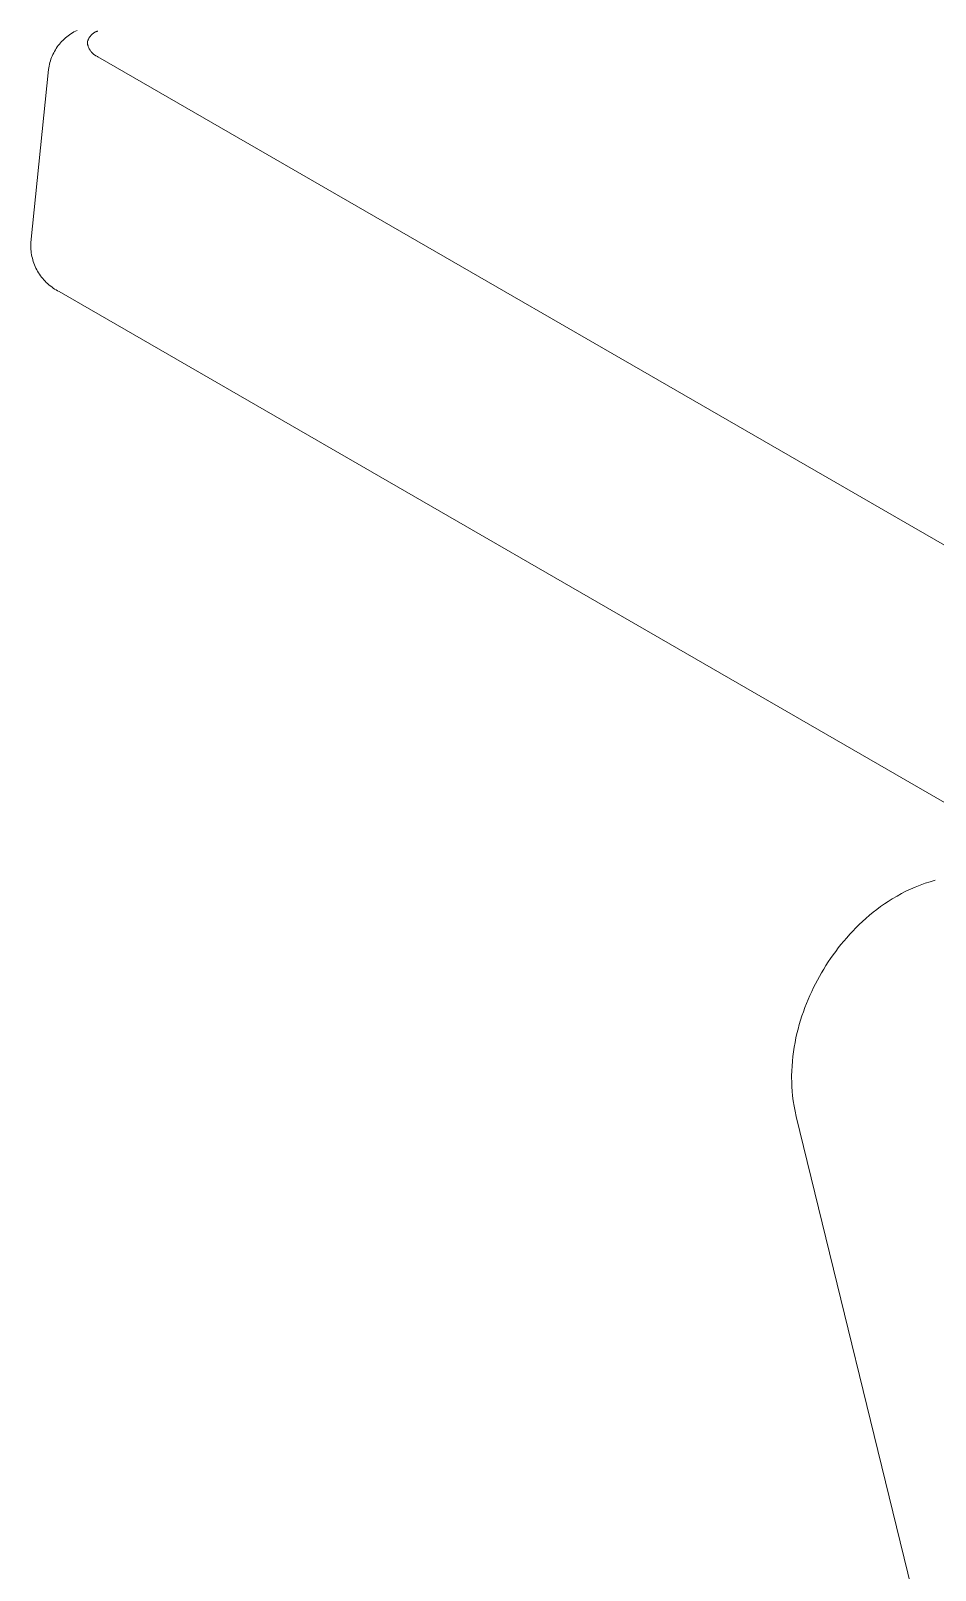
# Model space of a CAD drawing. Header units: millimetres. Extents: x -67 to 4862, y -244 to 3199.
# Drawn here: x 3191.6 to 3294.1, y 1529.5 to 1704.1 of the extents above; entities that cross this region are included whole.
import ezdxf

# ---------------------------------------------------------------- set-up
doc = ezdxf.new("R2010")
doc.units = ezdxf.units.MM
doc.layers.add('ZANO_R', color=7, linetype='Continuous', lineweight=0)

msp = doc.modelspace()

# ---------------------------------------------------------------- linework, layer by layer
at = {"layer": 'ZANO_R'}
for p, q in [((3196.3, 1703.83), (3196.47, 1703.93)), ((3196.47, 1703.93), (3196.64, 1704.02)), ((3196.64, 1704.02), (3196.82, 1704.1)), ((3198.78, 1703.86), (3198.83, 1703.89)), ((3198.83, 1703.89), (3198.88, 1703.92)), ((3198.88, 1703.92), (3198.94, 1703.94)), ((3198.94, 1703.94), (3198.99, 1703.97)), ((3198.99, 1703.97), (3199.05, 1703.99)), ((3199.05, 1703.99), (3199.1, 1704.01)), ((3199.1, 1704.01), (3199.16, 1704.03)), ((3194.46, 1702.07), (3194.58, 1702.23)), ((3194.58, 1702.23), (3194.69, 1702.39)), ((3194.69, 1702.39), (3194.81, 1702.55)), ((3194.81, 1702.55), (3194.94, 1702.7)), ((3194.94, 1702.7), (3195.07, 1702.84)), ((3195.07, 1702.84), (3195.21, 1702.98)), ((3195.21, 1702.98), (3195.35, 1703.12)), ((3195.35, 1703.12), (3195.5, 1703.25)), ((3195.5, 1703.25), (3195.65, 1703.38)), ((3195.65, 1703.38), (3195.81, 1703.5)), ((3195.81, 1703.5), (3195.97, 1703.61)), ((3195.97, 1703.61), (3196.13, 1703.72)), ((3196.13, 1703.72), (3196.3, 1703.83)), ((3197.99, 1702.78), (3198, 1702.84)), ((3197.99, 1702.78), (3197.99, 1702.72)), ((3197.99, 1702.72), (3198, 1702.65)), ((3198, 1702.84), (3198.02, 1702.9)), ((3198, 1702.65), (3198.01, 1702.59)), ((3198.01, 1702.59), (3198.02, 1702.52)), ((3198.02, 1702.9), (3198.04, 1702.95)), ((3198.02, 1702.52), (3198.04, 1702.46)), ((3198.04, 1702.95), (3198.06, 1703.01)), ((3198.04, 1702.46), (3198.05, 1702.4)), ((3198.05, 1702.4), (3198.07, 1702.34)), ((3198.06, 1703.01), (3198.08, 1703.07)), ((3198.07, 1702.34), (3198.09, 1702.27)), ((3198.08, 1703.07), (3198.11, 1703.12)), ((3198.09, 1702.27), (3198.11, 1702.21)), ((3198.11, 1703.12), (3198.13, 1703.17)), ((3198.11, 1702.21), (3198.14, 1702.15)), ((3198.13, 1703.17), (3198.16, 1703.23)), ((3198.14, 1702.15), (3198.16, 1702.09)), ((3198.16, 1703.23), (3198.19, 1703.28)), ((3198.19, 1703.28), (3198.22, 1703.33)), ((3198.22, 1703.33), (3198.26, 1703.38)), ((3198.26, 1703.38), (3198.29, 1703.42)), ((3198.29, 1703.42), (3198.33, 1703.47)), ((3198.33, 1703.47), (3198.37, 1703.52)), ((3198.37, 1703.52), (3198.41, 1703.56)), ((3198.41, 1703.56), (3198.45, 1703.6)), ((3198.45, 1703.6), (3198.49, 1703.64)), ((3198.49, 1703.64), (3198.54, 1703.68)), ((3198.54, 1703.68), (3198.58, 1703.72)), ((3198.58, 1703.72), (3198.63, 1703.76)), ((3198.63, 1703.76), (3198.68, 1703.79)), ((3198.68, 1703.79), (3198.73, 1703.83)), ((3198.73, 1703.83), (3198.78, 1703.86)), ((3193.69, 1700.27), (3193.74, 1700.46)), ((3193.74, 1700.46), (3193.79, 1700.65)), ((3193.79, 1700.65), (3193.85, 1700.83)), ((3193.85, 1700.83), (3193.92, 1701.02)), ((3193.92, 1701.02), (3194, 1701.2)), ((3194, 1701.2), (3194.08, 1701.38)), ((3194.08, 1701.38), (3194.17, 1701.56)), ((3194.17, 1701.56), (3194.26, 1701.73)), ((3194.26, 1701.73), (3194.36, 1701.9)), ((3194.36, 1701.9), (3194.46, 1702.07)), ((3198.16, 1702.09), (3198.19, 1702.03)), ((3198.19, 1702.03), (3198.22, 1701.98)), ((3198.22, 1701.98), (3198.26, 1701.92)), ((3198.26, 1701.92), (3198.29, 1701.86)), ((3198.29, 1701.86), (3198.33, 1701.81)), ((3198.33, 1701.81), (3198.36, 1701.76)), ((3198.36, 1701.76), (3198.4, 1701.7)), ((3198.4, 1701.7), (3198.45, 1701.65)), ((3198.45, 1701.65), (3198.49, 1701.61)), ((3198.49, 1701.61), (3198.53, 1701.56)), ((3198.53, 1701.56), (3198.58, 1701.51)), ((3198.58, 1701.51), (3198.63, 1701.47)), ((3198.63, 1701.47), (3198.68, 1701.43)), ((3198.68, 1701.43), (3198.73, 1701.39)), ((3198.73, 1701.39), (3198.78, 1701.35)), ((3198.78, 1701.35), (3198.84, 1701.31)), ((3198.84, 1701.31), (3198.89, 1701.27)), ((3198.89, 1701.27), (3198.95, 1701.24)), ((3198.95, 1701.24), (3199, 1701.21)), ((3199, 1701.21), (3199.06, 1701.18)), ((3199.06, 1701.18), (3199.12, 1701.15)), ((3199.12, 1701.15), (3199.18, 1701.13)), ((3199.18, 1701.13), (3885.18, 1305.07)), ((3191.58, 1680.07), (3193.58, 1699.69)), ((3193.58, 1699.69), (3193.61, 1699.88)), ((3193.61, 1699.88), (3193.65, 1700.07)), ((3193.65, 1700.07), (3193.69, 1700.27)), ((3191.57, 1679.87), (3191.58, 1680.07)), ((3191.57, 1679.67), (3191.57, 1679.87)), ((3191.58, 1679.47), (3191.57, 1679.67)), ((3191.59, 1679.26), (3191.58, 1679.47)), ((3191.61, 1679.06), (3191.59, 1679.26)), ((3191.63, 1678.87), (3191.61, 1679.06)), ((3191.66, 1678.67), (3191.63, 1678.87)), ((3191.7, 1678.47), (3191.66, 1678.67)), ((3191.75, 1678.28), (3191.7, 1678.47)), ((3191.8, 1678.08), (3191.75, 1678.28)), ((3191.86, 1677.89), (3191.8, 1678.08)), ((3191.92, 1677.7), (3191.86, 1677.89)), ((3192, 1677.51), (3191.92, 1677.7)), ((3192.07, 1677.33), (3192, 1677.51)), ((3192.16, 1677.15), (3192.07, 1677.33)), ((3192.25, 1676.97), (3192.16, 1677.15)), ((3192.35, 1676.79), (3192.25, 1676.97)), ((3192.45, 1676.62), (3192.35, 1676.79)), ((3192.56, 1676.45), (3192.45, 1676.62)), ((3192.67, 1676.29), (3192.56, 1676.45)), ((3192.79, 1676.12), (3192.67, 1676.29)), ((3192.92, 1675.97), (3192.79, 1676.12)), ((3193.05, 1675.82), (3192.92, 1675.97)), ((3193.19, 1675.67), (3193.05, 1675.82)), ((3193.33, 1675.53), (3193.19, 1675.67)), ((3193.47, 1675.39), (3193.33, 1675.53)), ((3193.62, 1675.26), (3193.47, 1675.39)), ((3193.78, 1675.13), (3193.62, 1675.26)), ((3193.94, 1675.01), (3193.78, 1675.13)), ((3194.1, 1674.89), (3193.94, 1675.01)), ((3194.27, 1674.78), (3194.1, 1674.89)), ((3194.44, 1674.67), (3194.27, 1674.78)), ((3194.61, 1674.57), (3194.44, 1674.67)), ((3194.79, 1674.48), (3194.61, 1674.57)), ((3194.79, 1674.48), (3880.84, 1278.39)), ((3289.79, 1605.94), (3290.29, 1606.22)), ((3290.29, 1606.22), (3290.8, 1606.48)), ((3290.8, 1606.48), (3291.32, 1606.73)), ((3291.32, 1606.73), (3291.85, 1606.96)), ((3291.85, 1606.96), (3292.4, 1607.18)), ((3292.4, 1607.18), (3292.97, 1607.39)), ((3292.97, 1607.39), (3293.54, 1607.57)), ((3293.54, 1607.57), (3294.12, 1607.74)), ((3287.08, 1604.1), (3287.5, 1604.43)), ((3287.5, 1604.43), (3287.93, 1604.75)), ((3287.93, 1604.75), (3288.36, 1605.05)), ((3288.36, 1605.05), (3288.8, 1605.34)), ((3288.8, 1605.34), (3289.25, 1605.62)), ((3289.25, 1605.62), (3289.79, 1605.94)), ((3285.13, 1602.34), (3285.5, 1602.7)), ((3285.5, 1602.7), (3285.88, 1603.06)), ((3285.88, 1603.06), (3286.26, 1603.41)), ((3286.26, 1603.41), (3286.67, 1603.76)), ((3286.67, 1603.76), (3287.08, 1604.1)), ((3283.75, 1600.83), (3284.08, 1601.22)), ((3284.08, 1601.22), (3284.42, 1601.6)), ((3284.42, 1601.6), (3284.76, 1601.97)), ((3284.76, 1601.97), (3285.13, 1602.34)), ((3282.25, 1598.86), (3282.54, 1599.27)), ((3282.54, 1599.27), (3282.83, 1599.66)), ((3282.83, 1599.66), (3283.13, 1600.06)), ((3283.13, 1600.06), (3283.43, 1600.44)), ((3283.43, 1600.44), (3283.75, 1600.83)), ((3281.23, 1597.25), (3281.48, 1597.66)), ((3281.48, 1597.66), (3281.73, 1598.06)), ((3281.73, 1598.06), (3281.99, 1598.47)), ((3281.99, 1598.47), (3282.25, 1598.86)), ((3280.33, 1595.56), (3280.54, 1595.99)), ((3280.54, 1595.99), (3280.76, 1596.41)), ((3280.76, 1596.41), (3280.99, 1596.83)), ((3280.99, 1596.83), (3281.23, 1597.25)), ((3279.53, 1593.76), (3279.71, 1594.22)), ((3279.71, 1594.22), (3279.91, 1594.67)), ((3279.91, 1594.67), (3280.11, 1595.12)), ((3280.11, 1595.12), (3280.33, 1595.56)), ((3278.85, 1591.86), (3279.01, 1592.34)), ((3279.01, 1592.34), (3279.17, 1592.82)), ((3279.17, 1592.82), (3279.34, 1593.29)), ((3279.34, 1593.29), (3279.53, 1593.76)), ((3278.44, 1590.36), (3278.57, 1590.86)), ((3278.57, 1590.86), (3278.71, 1591.36)), ((3278.71, 1591.36), (3278.85, 1591.86)), ((3278.05, 1588.28), (3278.13, 1588.8)), ((3278.13, 1588.8), (3278.22, 1589.33)), ((3278.22, 1589.33), (3278.33, 1589.85)), ((3278.33, 1589.85), (3278.44, 1590.36)), ((3277.88, 1586.66), (3277.92, 1587.2)), ((3277.92, 1587.2), (3277.98, 1587.75)), ((3277.98, 1587.75), (3278.05, 1588.28)), ((3277.84, 1585.56), (3277.85, 1586.11)), ((3277.84, 1585.35), (3277.84, 1585.56)), ((3277.85, 1584.83), (3277.84, 1585.35)), ((3277.85, 1586.11), (3277.88, 1586.66)), ((3277.87, 1584.32), (3277.85, 1584.83)), ((3277.9, 1583.8), (3277.87, 1584.32)), ((3277.95, 1583.29), (3277.9, 1583.8)), ((3278.02, 1582.7), (3277.95, 1583.29)), ((3278.11, 1582.11), (3278.02, 1582.7)), ((3278.23, 1581.53), (3278.11, 1582.11)), ((3278.36, 1580.95), (3278.23, 1581.53)), ((3301.29, 1487.16), (3278.36, 1580.95))]:
    msp.add_line(p, q, dxfattribs=at)

doc.saveas('drawing.dxf')
